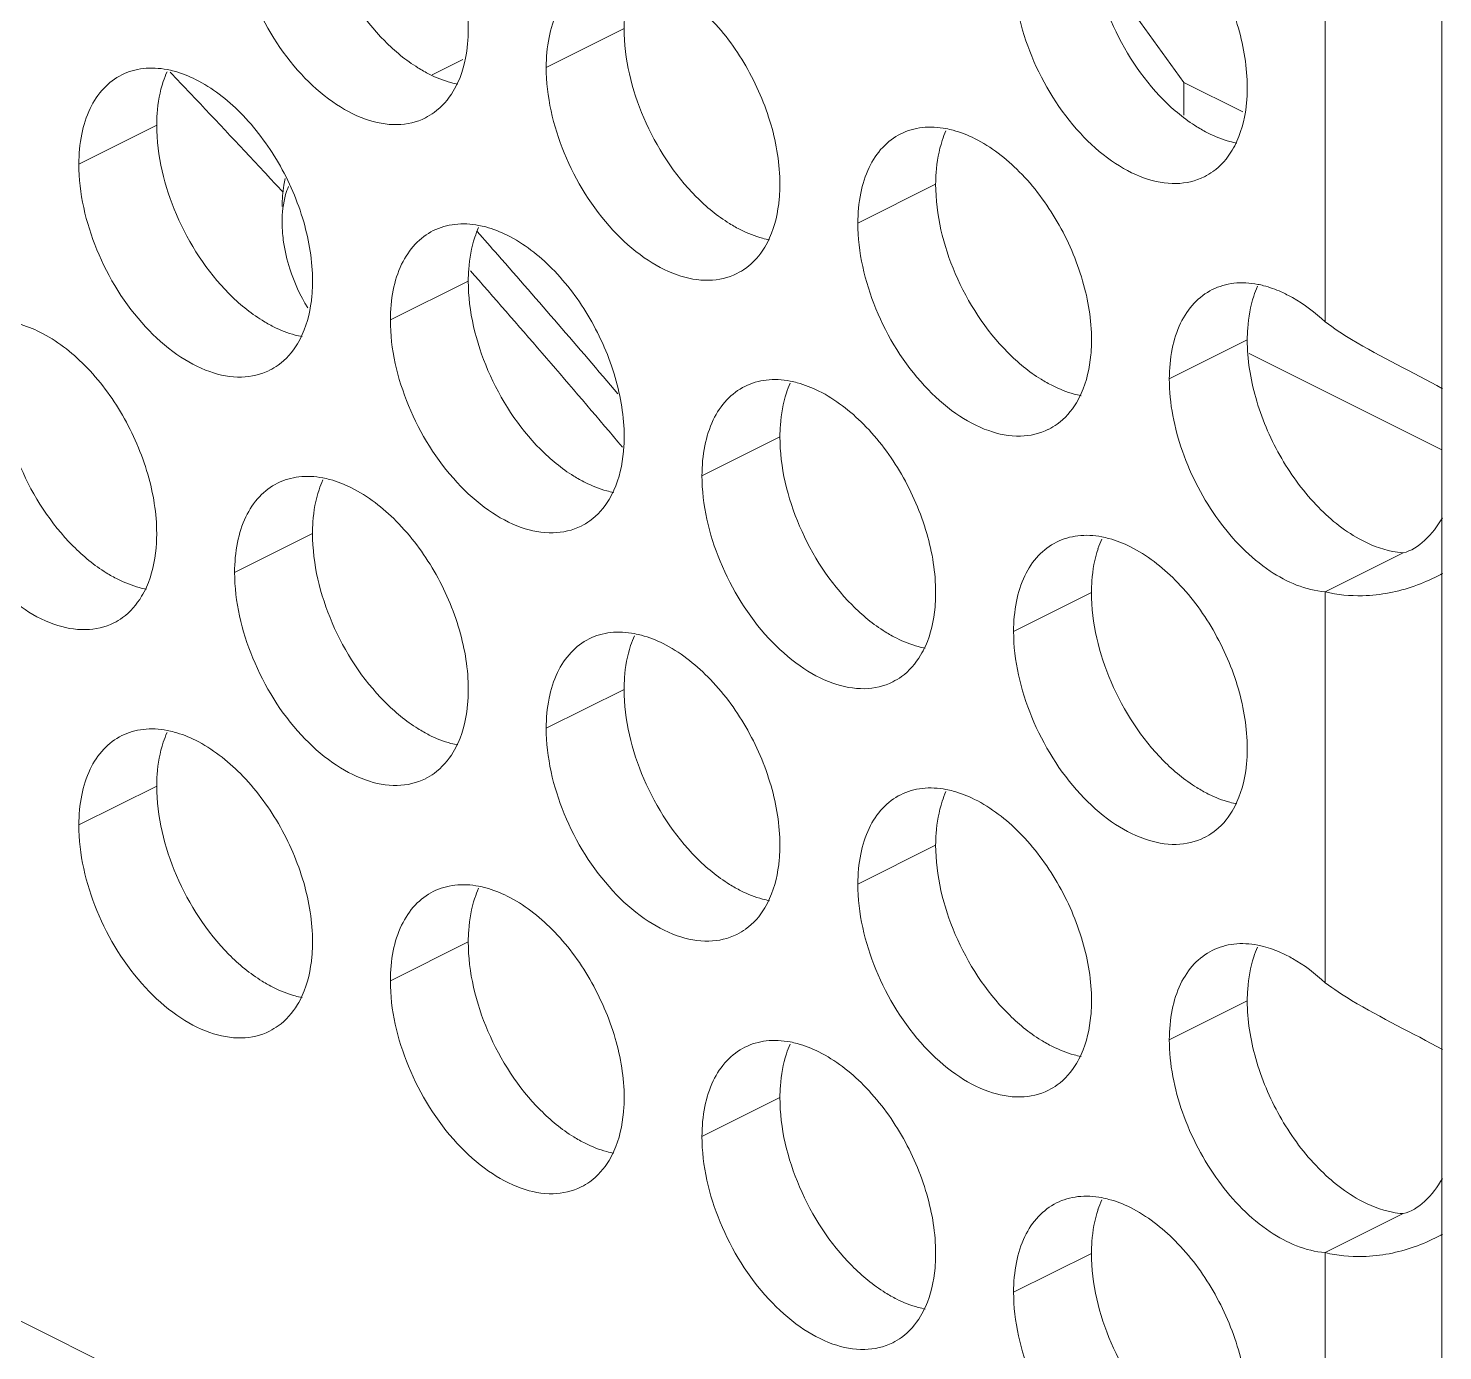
# Model space of a CAD drawing. Header units: millimetres. Extents: x 0 to 2524, y 0 to 1785.
# Drawn here: x 1889.64 to 1899.91, y 748.3 to 757.91 of the extents above; entities that cross this region are included whole.
import ezdxf

# ---------------------------------------------------------------- set-up
doc = ezdxf.new("R2010")
doc.units = ezdxf.units.MM
doc.header["$LTSCALE"] = 0.1
doc.layers.get('0').update_dxf_attribs({"lineweight": 13})
doc.layers.add('标注', color=251, linetype='Continuous', lineweight=9)

msp = doc.modelspace()

# ---------------------------------------------------------------- linework, layer by layer
for p, q in [((1899.906, 886.425), (1899.906, 742.319)), ((1809.244, 788.689), (1899.058, 743.782))]:
    msp.add_line(p, q)
at = {"layer": '标注'}
for p, q in [((1899.058, 755.776), (1899.058, 758.616)), ((1897.391, 758.406), (1898.032, 757.515)), ((1893.967, 757.907), (1893.401, 757.625)), ((1892.573, 757.57), (1892.795, 757.681)), ((1898.032, 757.515), (1898.032, 757.278)), ((1898.461, 757.301), (1898.032, 757.515)), ((1890.572, 757.205), (1890.007, 756.922)), ((1890.572, 757.205), (1890.007, 756.922)), ((1891.389, 756.826), (1891.49, 756.718)), ((1896.229, 756.776), (1895.664, 756.493)), ((1892.88, 756.114), (1892.85, 756.148)), ((1892.835, 756.073), (1892.269, 755.79)), ((1892.835, 756.073), (1892.269, 755.79)), ((1898.492, 755.645), (1897.926, 755.362)), ((1899.906, 754.847), (1898.506, 755.546)), ((1893.954, 754.867), (1893.922, 754.905)), ((1895.098, 754.942), (1894.532, 754.659)), ((1891.704, 754.239), (1891.138, 753.956)), ((1899.623, 754.099), (1899.058, 753.816)), ((1897.361, 753.81), (1896.795, 753.528)), ((1899.058, 750.976), (1899.058, 753.816)), ((1893.967, 753.107), (1893.401, 752.825)), ((1890.572, 752.405), (1890.007, 752.122)), ((1896.229, 751.976), (1895.664, 751.693)), ((1892.835, 751.273), (1892.269, 750.99)), ((1898.492, 750.845), (1897.926, 750.562)), ((1895.098, 750.142), (1894.532, 749.859)), ((1899.623, 749.299), (1899.058, 749.016)), ((1897.361, 749.01), (1896.795, 748.728)), ((1899.058, 743.782), (1899.058, 749.016))]:
    msp.add_line(p, q, dxfattribs=at)
for centre, radius, start, end in [((1891.317, 757.293), 0.734, 155.8796, 161.7803), ((1891.317, 757.293), 0.734, 155.8796, 161.7803), ((1829.164, 698.903), 85.012, 43.51188, 43.65626), ((1828.698, 698.462), 85.654, 42.95277, 43.51137), ((1892.321, 757.664), 0.453, 296.5256, 305.9034), ((1896.974, 756.865), 0.734, 155.8796, 161.7803), ((1897.978, 757.236), 0.453, 296.5256, 305.9034), ((1892.433, 756.502), 0.95, 180.0525, 184.9808), ((1893.58, 756.162), 0.734, 155.8796, 161.7803), ((1893.58, 756.162), 0.734, 155.8796, 161.7803), ((1822.744, 694.599), 93.516, 41.2535, 41.39225), ((1822.014, 693.962), 94.485, 40.44311, 41.25198), ((1892.83, 756.58), 1.357, 197.9612, 211.1634), ((1821.898, 693.854), 94.418, 40.2865, 41.25492), ((1894.584, 756.533), 0.453, 296.5256, 305.9034), ((1899.235, 755.734), 0.733, 155.7955, 161.739), ((1891.189, 755.83), 0.453, 296.5256, 305.9034), ((1891.189, 755.83), 0.453, 296.5256, 305.9034), ((1895.842, 755.031), 0.734, 155.8796, 161.7803), ((1896.846, 755.401), 0.453, 296.5256, 305.9034), ((1892.448, 754.328), 0.734, 155.8796, 161.7803), ((1893.452, 754.698), 0.453, 296.5256, 305.9034), ((1893.452, 754.698), 0.453, 296.5256, 305.9034), ((1898.105, 753.899), 0.734, 155.8796, 161.7803), ((1890.058, 753.995), 0.453, 296.5256, 305.9034), ((1894.711, 753.196), 0.734, 155.8796, 161.7803), ((1895.715, 753.567), 0.453, 296.5256, 305.9034), ((1891.317, 752.493), 0.734, 155.8796, 161.7803), ((1892.321, 752.864), 0.453, 296.5256, 305.9034), ((1896.974, 752.065), 0.734, 155.8796, 161.7803), ((1897.978, 752.436), 0.453, 296.5256, 305.9034), ((1893.58, 751.362), 0.734, 155.8796, 161.7803), ((1894.584, 751.733), 0.453, 296.5256, 305.9034), ((1899.235, 750.934), 0.733, 155.7955, 161.739), ((1891.189, 751.03), 0.453, 296.5256, 305.9034), ((1895.842, 750.231), 0.734, 155.8796, 161.7803), ((1896.846, 750.601), 0.453, 296.5256, 305.9034), ((1893.452, 749.898), 0.453, 296.5256, 305.9034), ((1898.105, 749.099), 0.734, 155.8796, 161.7803), ((1895.715, 748.767), 0.453, 296.5256, 305.9034)]:
    msp.add_arc(centre, radius, start, end, dxfattribs=at)
for points, knots in [([(1891.987, 759.371), (1892.107, 759.311), (1892.338, 759.13), (1892.604, 758.772), (1892.785, 758.353), (1892.835, 758.052), (1892.835, 757.907)], [0, 0, 0, 0, 0.229676, 0.488215, 0.753207, 1, 1, 1, 1]), ([(1892.228, 757.817), (1892.066, 757.98), (1891.815, 758.367), (1891.704, 758.817), (1891.704, 759.039)], [0, 0, 0, 0, 0.508684, 1, 1, 1, 1]), ([(1897.643, 758.943), (1897.764, 758.882), (1897.995, 758.702), (1898.261, 758.344), (1898.442, 757.925), (1898.492, 757.624), (1898.492, 757.479)], [0, 0, 0, 0, 0.229676, 0.488215, 0.753207, 1, 1, 1, 1]), ([(1892.523, 757.258), (1892.461, 757.227), (1892.311, 757.193), (1892.073, 757.241), (1891.834, 757.372), (1891.527, 757.649), (1891.241, 758.112), (1891.138, 758.544), (1891.138, 758.756)], [0, 0, 0, 0, 0.090718, 0.191742, 0.308104, 0.439279, 0.725532, 1, 1, 1, 1]), ([(1897.884, 757.388), (1897.723, 757.551), (1897.472, 757.938), (1897.361, 758.389), (1897.361, 758.61)], [0, 0, 0, 0, 0.508684, 1, 1, 1, 1]), ([(1893.401, 757.625), (1893.401, 757.697), (1893.413, 757.836), (1893.472, 758.027), (1893.571, 758.179), (1893.664, 758.249), (1893.713, 758.274)], [0, 0, 0, 0, 0.289235, 0.54966, 0.782932, 1, 1, 1, 1]), ([(1898.18, 756.83), (1898.117, 756.799), (1897.968, 756.765), (1897.73, 756.813), (1897.491, 756.943), (1897.184, 757.221), (1896.898, 757.683), (1896.795, 758.116), (1896.795, 758.328)], [0, 0, 0, 0, 0.090718, 0.191742, 0.308104, 0.439279, 0.725532, 1, 1, 1, 1]), ([(1893.967, 757.907), (1893.967, 757.936), (1893.97, 758.043), (1893.989, 758.151), (1894.014, 758.226)], [0, 0, 0, 0, 0.264225, 1, 1, 1, 1]), ([(1894.249, 758.24), (1894.37, 758.179), (1894.601, 757.999), (1894.867, 757.641), (1895.048, 757.222), (1895.098, 756.921), (1895.098, 756.776)], [0, 0, 0, 0, 0.229676, 0.488215, 0.753207, 1, 1, 1, 1]), ([(1892.835, 757.907), (1892.835, 757.872), (1892.829, 757.74), (1892.8, 757.607), (1892.761, 757.519)], [0, 0, 0, 0, 0.268874, 1, 1, 1, 1]), ([(1894.49, 756.685), (1894.329, 756.848), (1894.078, 757.235), (1893.967, 757.686), (1893.967, 757.907)], [0, 0, 0, 0, 0.508684, 1, 1, 1, 1]), ([(1892.552, 757.575), (1892.524, 757.59), (1892.406, 757.656), (1892.3, 757.743), (1892.228, 757.817)], [0, 0, 0, 0, 0.235002, 1, 1, 1, 1]), ([(1890.007, 756.922), (1890.007, 756.995), (1890.019, 757.133), (1890.078, 757.324), (1890.177, 757.476), (1890.27, 757.546), (1890.319, 757.571)], [0, 0, 0, 0, 0.289235, 0.54966, 0.782932, 1, 1, 1, 1]), ([(1890.007, 756.922), (1890.007, 756.995), (1890.019, 757.133), (1890.078, 757.324), (1890.177, 757.476), (1890.27, 757.546), (1890.319, 757.571)], [0, 0, 0, 0, 0.289235, 0.54966, 0.782932, 1, 1, 1, 1]), ([(1890.319, 757.571), (1890.367, 757.595), (1890.477, 757.626), (1890.591, 757.62), (1890.648, 757.609)], [0, 0, 0, 0, 0.482538, 1, 1, 1, 1]), ([(1890.319, 757.571), (1890.367, 757.595), (1890.477, 757.626), (1890.591, 757.62), (1890.648, 757.609)], [0, 0, 0, 0, 0.482538, 1, 1, 1, 1]), ([(1890.648, 757.609), (1890.665, 757.606), (1890.736, 757.589), (1890.805, 757.562), (1890.855, 757.537)], [0, 0, 0, 0, 0.238696, 1, 1, 1, 1]), ([(1890.648, 757.609), (1890.665, 757.606), (1890.736, 757.589), (1890.805, 757.562), (1890.855, 757.537)], [0, 0, 0, 0, 0.238696, 1, 1, 1, 1]), ([(1892.76, 757.503), (1892.743, 757.506), (1892.671, 757.523), (1892.602, 757.55), (1892.552, 757.575)], [0, 0, 0, 0, 0.238696, 1, 1, 1, 1]), ([(1894.786, 756.127), (1894.723, 756.096), (1894.573, 756.062), (1894.336, 756.11), (1894.097, 756.24), (1893.789, 756.518), (1893.503, 756.981), (1893.401, 757.413), (1893.401, 757.625)], [0, 0, 0, 0, 0.090718, 0.191742, 0.308104, 0.439279, 0.725532, 1, 1, 1, 1]), ([(1890.572, 757.205), (1890.572, 757.233), (1890.576, 757.34), (1890.595, 757.448), (1890.62, 757.523)], [0, 0, 0, 0, 0.264225, 1, 1, 1, 1]), ([(1890.572, 757.205), (1890.572, 757.233), (1890.576, 757.34), (1890.595, 757.448), (1890.62, 757.523)], [0, 0, 0, 0, 0.264225, 1, 1, 1, 1]), ([(1890.855, 757.537), (1890.976, 757.476), (1891.206, 757.296), (1891.473, 756.938), (1891.654, 756.519), (1891.704, 756.218), (1891.704, 756.073)], [0, 0, 0, 0, 0.229676, 0.488215, 0.753207, 1, 1, 1, 1]), ([(1890.855, 757.537), (1890.976, 757.476), (1891.206, 757.296), (1891.473, 756.938), (1891.654, 756.519), (1891.704, 756.218), (1891.704, 756.073)], [0, 0, 0, 0, 0.229676, 0.488215, 0.753207, 1, 1, 1, 1]), ([(1892.761, 757.519), (1892.75, 757.496), (1892.707, 757.412), (1892.643, 757.338), (1892.587, 757.297)], [0, 0, 0, 0, 0.265525, 1, 1, 1, 1]), ([(1898.492, 757.479), (1898.492, 757.443), (1898.486, 757.311), (1898.457, 757.179), (1898.417, 757.09)], [0, 0, 0, 0, 0.268874, 1, 1, 1, 1]), ([(1898.209, 757.147), (1898.181, 757.161), (1898.063, 757.228), (1897.957, 757.315), (1897.884, 757.388)], [0, 0, 0, 0, 0.235002, 1, 1, 1, 1]), ([(1891.096, 755.982), (1890.935, 756.145), (1890.684, 756.532), (1890.572, 756.983), (1890.572, 757.205)], [0, 0, 0, 0, 0.508684, 1, 1, 1, 1]), ([(1891.096, 755.982), (1890.935, 756.145), (1890.684, 756.532), (1890.572, 756.983), (1890.572, 757.205)], [0, 0, 0, 0, 0.508684, 1, 1, 1, 1]), ([(1895.664, 756.493), (1895.664, 756.566), (1895.676, 756.705), (1895.735, 756.895), (1895.834, 757.047), (1895.927, 757.118), (1895.975, 757.142)], [0, 0, 0, 0, 0.289235, 0.54966, 0.782932, 1, 1, 1, 1]), ([(1895.975, 757.142), (1896.024, 757.166), (1896.134, 757.198), (1896.248, 757.191), (1896.304, 757.18)], [0, 0, 0, 0, 0.482538, 1, 1, 1, 1]), ([(1896.304, 757.18), (1896.322, 757.177), (1896.393, 757.16), (1896.462, 757.133), (1896.512, 757.108)], [0, 0, 0, 0, 0.238696, 1, 1, 1, 1]), ([(1898.417, 757.075), (1898.4, 757.078), (1898.328, 757.095), (1898.259, 757.122), (1898.209, 757.147)], [0, 0, 0, 0, 0.238696, 1, 1, 1, 1]), ([(1896.229, 756.776), (1896.229, 756.804), (1896.233, 756.912), (1896.252, 757.019), (1896.277, 757.094)], [0, 0, 0, 0, 0.264225, 1, 1, 1, 1]), ([(1896.512, 757.108), (1896.633, 757.048), (1896.863, 756.868), (1897.129, 756.509), (1897.311, 756.091), (1897.361, 755.79), (1897.361, 755.645)], [0, 0, 0, 0, 0.229676, 0.488215, 0.753207, 1, 1, 1, 1]), ([(1898.417, 757.09), (1898.407, 757.067), (1898.364, 756.983), (1898.3, 756.909), (1898.243, 756.868)], [0, 0, 0, 0, 0.265525, 1, 1, 1, 1]), ([(1891.392, 755.424), (1891.329, 755.393), (1891.179, 755.359), (1890.942, 755.407), (1890.703, 755.537), (1890.395, 755.815), (1890.109, 756.278), (1890.007, 756.71), (1890.007, 756.922)], [0, 0, 0, 0, 0.090718, 0.191742, 0.308104, 0.439279, 0.725532, 1, 1, 1, 1]), ([(1891.392, 755.424), (1891.329, 755.393), (1891.179, 755.359), (1890.942, 755.407), (1890.703, 755.537), (1890.395, 755.815), (1890.109, 756.278), (1890.007, 756.71), (1890.007, 756.922)], [0, 0, 0, 0, 0.090718, 0.191742, 0.308104, 0.439279, 0.725532, 1, 1, 1, 1]), ([(1891.504, 756.817), (1891.501, 756.801), (1891.488, 756.734), (1891.483, 756.666), (1891.483, 756.614)], [0, 0, 0, 0, 0.239288, 1, 1, 1, 1]), ([(1891.529, 756.76), (1891.521, 756.741), (1891.492, 756.657), (1891.483, 756.568), (1891.483, 756.501)], [0, 0, 0, 0, 0.232447, 1, 1, 1, 1]), ([(1895.098, 756.776), (1895.098, 756.74), (1895.092, 756.608), (1895.063, 756.476), (1895.023, 756.387)], [0, 0, 0, 0, 0.268874, 1, 1, 1, 1]), ([(1896.753, 755.554), (1896.591, 755.717), (1896.34, 756.104), (1896.229, 756.555), (1896.229, 756.776)], [0, 0, 0, 0, 0.508684, 1, 1, 1, 1]), ([(1894.815, 756.444), (1894.787, 756.458), (1894.669, 756.525), (1894.563, 756.612), (1894.49, 756.685)], [0, 0, 0, 0, 0.235002, 1, 1, 1, 1]), ([(1891.486, 756.419), (1891.488, 756.398), (1891.498, 756.311), (1891.519, 756.225), (1891.539, 756.162)], [0, 0, 0, 0, 0.241904, 1, 1, 1, 1]), ([(1892.269, 755.79), (1892.269, 755.863), (1892.281, 756.002), (1892.34, 756.192), (1892.44, 756.344), (1892.532, 756.415), (1892.581, 756.439)], [0, 0, 0, 0, 0.289235, 0.54966, 0.782932, 1, 1, 1, 1]), ([(1892.269, 755.79), (1892.269, 755.863), (1892.281, 756.002), (1892.34, 756.192), (1892.44, 756.344), (1892.532, 756.415), (1892.581, 756.439)], [0, 0, 0, 0, 0.289235, 0.54966, 0.782932, 1, 1, 1, 1]), ([(1892.581, 756.439), (1892.63, 756.463), (1892.74, 756.495), (1892.853, 756.488), (1892.91, 756.477)], [0, 0, 0, 0, 0.482538, 1, 1, 1, 1]), ([(1892.581, 756.439), (1892.63, 756.463), (1892.74, 756.495), (1892.853, 756.488), (1892.91, 756.477)], [0, 0, 0, 0, 0.482538, 1, 1, 1, 1]), ([(1892.91, 756.477), (1892.928, 756.474), (1892.999, 756.458), (1893.068, 756.43), (1893.118, 756.405)], [0, 0, 0, 0, 0.238696, 1, 1, 1, 1]), ([(1892.91, 756.477), (1892.928, 756.474), (1892.999, 756.458), (1893.068, 756.43), (1893.118, 756.405)], [0, 0, 0, 0, 0.238696, 1, 1, 1, 1]), ([(1895.023, 756.372), (1895.006, 756.375), (1894.934, 756.392), (1894.865, 756.419), (1894.815, 756.444)], [0, 0, 0, 0, 0.238696, 1, 1, 1, 1]), ([(1897.049, 754.996), (1896.986, 754.964), (1896.836, 754.931), (1896.598, 754.978), (1896.36, 755.109), (1896.052, 755.386), (1895.766, 755.849), (1895.664, 756.282), (1895.664, 756.493)], [0, 0, 0, 0, 0.090718, 0.191742, 0.308104, 0.439279, 0.725532, 1, 1, 1, 1]), ([(1892.835, 756.073), (1892.835, 756.102), (1892.839, 756.209), (1892.858, 756.316), (1892.882, 756.392)], [0, 0, 0, 0, 0.264225, 1, 1, 1, 1]), ([(1892.835, 756.073), (1892.835, 756.102), (1892.839, 756.209), (1892.858, 756.316), (1892.882, 756.392)], [0, 0, 0, 0, 0.264225, 1, 1, 1, 1]), ([(1893.118, 756.405), (1893.239, 756.345), (1893.469, 756.165), (1893.735, 755.807), (1893.916, 755.388), (1893.967, 755.087), (1893.967, 754.942)], [0, 0, 0, 0, 0.229676, 0.488215, 0.753207, 1, 1, 1, 1]), ([(1893.118, 756.405), (1893.239, 756.345), (1893.469, 756.165), (1893.735, 755.807), (1893.916, 755.388), (1893.967, 755.087), (1893.967, 754.942)], [0, 0, 0, 0, 0.229676, 0.488215, 0.753207, 1, 1, 1, 1]), ([(1895.023, 756.387), (1895.013, 756.364), (1894.97, 756.28), (1894.906, 756.206), (1894.849, 756.165)], [0, 0, 0, 0, 0.265525, 1, 1, 1, 1]), ([(1891.704, 756.073), (1891.704, 756.038), (1891.698, 755.905), (1891.669, 755.773), (1891.629, 755.684)], [0, 0, 0, 0, 0.268874, 1, 1, 1, 1]), ([(1891.704, 756.073), (1891.704, 756.038), (1891.698, 755.905), (1891.669, 755.773), (1891.629, 755.684)], [0, 0, 0, 0, 0.268874, 1, 1, 1, 1]), ([(1893.359, 754.851), (1893.197, 755.014), (1892.946, 755.401), (1892.835, 755.852), (1892.835, 756.073)], [0, 0, 0, 0, 0.508684, 1, 1, 1, 1]), ([(1893.359, 754.851), (1893.197, 755.014), (1892.946, 755.401), (1892.835, 755.852), (1892.835, 756.073)], [0, 0, 0, 0, 0.508684, 1, 1, 1, 1]), ([(1897.926, 755.362), (1897.926, 755.435), (1897.938, 755.574), (1897.997, 755.764), (1898.097, 755.916), (1898.189, 755.986), (1898.238, 756.011)], [0, 0, 0, 0, 0.289285, 0.549663, 0.782917, 1, 1, 1, 1]), ([(1898.238, 756.011), (1898.287, 756.035), (1898.397, 756.067), (1898.512, 756.06), (1898.569, 756.049)], [0, 0, 0, 0, 0.482495, 1, 1, 1, 1]), ([(1898.569, 756.049), (1898.583, 756.046), (1898.641, 756.033), (1898.698, 756.012), (1898.739, 755.994)], [0, 0, 0, 0, 0.240479, 1, 1, 1, 1]), ([(1891.421, 755.741), (1891.393, 755.755), (1891.275, 755.822), (1891.169, 755.909), (1891.096, 755.982)], [0, 0, 0, 0, 0.235002, 1, 1, 1, 1]), ([(1891.421, 755.741), (1891.393, 755.755), (1891.275, 755.822), (1891.169, 755.909), (1891.096, 755.982)], [0, 0, 0, 0, 0.235002, 1, 1, 1, 1]), ([(1898.492, 755.645), (1898.492, 755.673), (1898.496, 755.781), (1898.515, 755.888), (1898.539, 755.964)], [0, 0, 0, 0, 0.264302, 1, 1, 1, 1]), ([(1898.739, 755.994), (1898.767, 755.981), (1898.882, 755.923), (1898.986, 755.843), (1899.058, 755.776)], [0, 0, 0, 0, 0.235232, 1, 1, 1, 1]), ([(1889.516, 755.774), (1889.533, 755.771), (1889.605, 755.755), (1889.674, 755.727), (1889.724, 755.702)], [0, 0, 0, 0, 0.238696, 1, 1, 1, 1]), ([(1889.724, 755.702), (1889.845, 755.642), (1890.075, 755.462), (1890.341, 755.104), (1890.522, 754.685), (1890.572, 754.384), (1890.572, 754.239)], [0, 0, 0, 0, 0.229676, 0.488215, 0.753207, 1, 1, 1, 1]), ([(1891.629, 755.669), (1891.611, 755.672), (1891.54, 755.689), (1891.471, 755.716), (1891.421, 755.741)], [0, 0, 0, 0, 0.238696, 1, 1, 1, 1]), ([(1891.629, 755.669), (1891.611, 755.672), (1891.54, 755.689), (1891.471, 755.716), (1891.421, 755.741)], [0, 0, 0, 0, 0.238696, 1, 1, 1, 1]), ([(1893.655, 754.293), (1893.592, 754.262), (1893.442, 754.228), (1893.204, 754.275), (1892.966, 754.406), (1892.658, 754.684), (1892.372, 755.146), (1892.269, 755.579), (1892.269, 755.79)], [0, 0, 0, 0, 0.090718, 0.191742, 0.308104, 0.439279, 0.725532, 1, 1, 1, 1]), ([(1893.655, 754.293), (1893.592, 754.262), (1893.442, 754.228), (1893.204, 754.275), (1892.966, 754.406), (1892.658, 754.684), (1892.372, 755.146), (1892.269, 755.579), (1892.269, 755.79)], [0, 0, 0, 0, 0.090718, 0.191742, 0.308104, 0.439279, 0.725532, 1, 1, 1, 1]), ([(1899.058, 755.776), (1899.12, 755.73), (1899.394, 755.551), (1899.692, 755.412), (1899.911, 755.291)], [0, 0, 0, 0, 0.234709, 1, 1, 1, 1]), ([(1891.629, 755.684), (1891.619, 755.661), (1891.576, 755.577), (1891.511, 755.503), (1891.455, 755.463)], [0, 0, 0, 0, 0.265525, 1, 1, 1, 1]), ([(1891.629, 755.684), (1891.619, 755.661), (1891.576, 755.577), (1891.511, 755.503), (1891.455, 755.463)], [0, 0, 0, 0, 0.265525, 1, 1, 1, 1]), ([(1897.361, 755.645), (1897.361, 755.609), (1897.355, 755.477), (1897.326, 755.344), (1897.286, 755.256)], [0, 0, 0, 0, 0.268874, 1, 1, 1, 1]), ([(1899.305, 754.2), (1899.188, 754.264), (1898.967, 754.447), (1898.712, 754.802), (1898.539, 755.211), (1898.492, 755.504), (1898.492, 755.645)], [0, 0, 0, 0, 0.232183, 0.490902, 0.754575, 1, 1, 1, 1]), ([(1897.078, 755.313), (1897.049, 755.327), (1896.931, 755.393), (1896.826, 755.481), (1896.753, 755.554)], [0, 0, 0, 0, 0.235002, 1, 1, 1, 1]), ([(1889.965, 754.148), (1889.803, 754.311), (1889.552, 754.698), (1889.441, 755.149), (1889.441, 755.37)], [0, 0, 0, 0, 0.508684, 1, 1, 1, 1]), ([(1894.532, 754.659), (1894.532, 754.732), (1894.544, 754.871), (1894.603, 755.061), (1894.703, 755.213), (1894.795, 755.284), (1894.844, 755.308)], [0, 0, 0, 0, 0.289235, 0.54966, 0.782932, 1, 1, 1, 1]), ([(1894.844, 755.308), (1894.892, 755.332), (1895.002, 755.364), (1895.116, 755.357), (1895.173, 755.346)], [0, 0, 0, 0, 0.482538, 1, 1, 1, 1]), ([(1895.173, 755.346), (1895.19, 755.343), (1895.262, 755.326), (1895.331, 755.299), (1895.381, 755.274)], [0, 0, 0, 0, 0.238696, 1, 1, 1, 1]), ([(1897.285, 755.24), (1897.268, 755.244), (1897.197, 755.26), (1897.128, 755.288), (1897.078, 755.313)], [0, 0, 0, 0, 0.238696, 1, 1, 1, 1]), ([(1899.058, 753.816), (1898.916, 753.826), (1898.61, 753.961), (1898.256, 754.331), (1898, 754.816), (1897.926, 755.184), (1897.926, 755.362)], [0, 0, 0, 0, 0.207992, 0.463273, 0.739832, 1, 1, 1, 1]), ([(1895.098, 754.942), (1895.098, 754.97), (1895.102, 755.078), (1895.12, 755.185), (1895.145, 755.26)], [0, 0, 0, 0, 0.264225, 1, 1, 1, 1]), ([(1895.381, 755.274), (1895.501, 755.214), (1895.732, 755.033), (1895.998, 754.675), (1896.179, 754.256), (1896.229, 753.955), (1896.229, 753.81)], [0, 0, 0, 0, 0.229676, 0.488215, 0.753207, 1, 1, 1, 1]), ([(1897.286, 755.256), (1897.276, 755.233), (1897.232, 755.149), (1897.168, 755.075), (1897.112, 755.034)], [0, 0, 0, 0, 0.265525, 1, 1, 1, 1]), ([(1890.26, 753.59), (1890.198, 753.559), (1890.048, 753.525), (1889.81, 753.572), (1889.572, 753.703), (1889.264, 753.981), (1888.978, 754.443), (1888.875, 754.876), (1888.875, 755.087)], [0, 0, 0, 0, 0.090718, 0.191742, 0.308104, 0.439279, 0.725532, 1, 1, 1, 1]), ([(1893.967, 754.942), (1893.967, 754.906), (1893.961, 754.774), (1893.932, 754.641), (1893.892, 754.553)], [0, 0, 0, 0, 0.268874, 1, 1, 1, 1]), ([(1893.967, 754.942), (1893.967, 754.906), (1893.961, 754.774), (1893.932, 754.641), (1893.892, 754.553)], [0, 0, 0, 0, 0.268874, 1, 1, 1, 1]), ([(1895.622, 753.72), (1895.46, 753.883), (1895.209, 754.27), (1895.098, 754.72), (1895.098, 754.942)], [0, 0, 0, 0, 0.508684, 1, 1, 1, 1]), ([(1893.684, 754.61), (1893.655, 754.624), (1893.537, 754.69), (1893.432, 754.778), (1893.359, 754.851)], [0, 0, 0, 0, 0.235002, 1, 1, 1, 1]), ([(1893.684, 754.61), (1893.655, 754.624), (1893.537, 754.69), (1893.432, 754.778), (1893.359, 754.851)], [0, 0, 0, 0, 0.235002, 1, 1, 1, 1]), ([(1891.138, 753.956), (1891.138, 754.029), (1891.15, 754.168), (1891.209, 754.358), (1891.308, 754.51), (1891.401, 754.581), (1891.45, 754.605)], [0, 0, 0, 0, 0.289235, 0.54966, 0.782932, 1, 1, 1, 1]), ([(1891.45, 754.605), (1891.498, 754.629), (1891.608, 754.661), (1891.722, 754.654), (1891.779, 754.643)], [0, 0, 0, 0, 0.482538, 1, 1, 1, 1]), ([(1891.779, 754.643), (1891.796, 754.64), (1891.868, 754.623), (1891.937, 754.596), (1891.987, 754.571)], [0, 0, 0, 0, 0.238696, 1, 1, 1, 1]), ([(1891.987, 754.571), (1892.107, 754.511), (1892.338, 754.33), (1892.604, 753.972), (1892.785, 753.553), (1892.835, 753.252), (1892.835, 753.107)], [0, 0, 0, 0, 0.229676, 0.488215, 0.753207, 1, 1, 1, 1]), ([(1893.891, 754.537), (1893.874, 754.541), (1893.803, 754.557), (1893.734, 754.585), (1893.684, 754.61)], [0, 0, 0, 0, 0.238696, 1, 1, 1, 1]), ([(1893.891, 754.537), (1893.874, 754.541), (1893.803, 754.557), (1893.734, 754.585), (1893.684, 754.61)], [0, 0, 0, 0, 0.238696, 1, 1, 1, 1]), ([(1895.917, 753.161), (1895.855, 753.13), (1895.705, 753.096), (1895.467, 753.144), (1895.229, 753.275), (1894.921, 753.552), (1894.635, 754.015), (1894.532, 754.447), (1894.532, 754.659)], [0, 0, 0, 0, 0.090718, 0.191742, 0.308104, 0.439279, 0.725532, 1, 1, 1, 1]), ([(1891.704, 754.239), (1891.704, 754.267), (1891.707, 754.375), (1891.726, 754.482), (1891.751, 754.557)], [0, 0, 0, 0, 0.264225, 1, 1, 1, 1]), ([(1893.892, 754.553), (1893.882, 754.53), (1893.838, 754.446), (1893.774, 754.372), (1893.718, 754.331)], [0, 0, 0, 0, 0.265525, 1, 1, 1, 1]), ([(1893.892, 754.553), (1893.882, 754.53), (1893.838, 754.446), (1893.774, 754.372), (1893.718, 754.331)], [0, 0, 0, 0, 0.265525, 1, 1, 1, 1]), ([(1899.91, 754.354), (1899.874, 754.293), (1899.796, 754.189), (1899.682, 754.111), (1899.623, 754.099)], [0, 0, 0, 0, 0.540802, 1, 1, 1, 1]), ([(1890.572, 754.239), (1890.572, 754.203), (1890.567, 754.071), (1890.537, 753.938), (1890.498, 753.85)], [0, 0, 0, 0, 0.268874, 1, 1, 1, 1]), ([(1892.228, 753.017), (1892.066, 753.18), (1891.815, 753.567), (1891.704, 754.017), (1891.704, 754.239)], [0, 0, 0, 0, 0.508684, 1, 1, 1, 1]), ([(1896.795, 753.528), (1896.795, 753.6), (1896.807, 753.739), (1896.866, 753.93), (1896.965, 754.082), (1897.058, 754.152), (1897.107, 754.177)], [0, 0, 0, 0, 0.289235, 0.54966, 0.782932, 1, 1, 1, 1]), ([(1897.107, 754.177), (1897.155, 754.201), (1897.265, 754.232), (1897.379, 754.226), (1897.436, 754.215)], [0, 0, 0, 0, 0.482538, 1, 1, 1, 1]), ([(1897.436, 754.215), (1897.453, 754.211), (1897.525, 754.195), (1897.593, 754.168), (1897.643, 754.143)], [0, 0, 0, 0, 0.238696, 1, 1, 1, 1]), ([(1899.623, 754.099), (1899.597, 754.101), (1899.486, 754.116), (1899.38, 754.159), (1899.305, 754.2)], [0, 0, 0, 0, 0.232248, 1, 1, 1, 1]), ([(1890.29, 753.907), (1890.261, 753.921), (1890.143, 753.987), (1890.038, 754.075), (1889.965, 754.148)], [0, 0, 0, 0, 0.235002, 1, 1, 1, 1]), ([(1897.361, 753.81), (1897.361, 753.839), (1897.364, 753.946), (1897.383, 754.054), (1897.408, 754.129)], [0, 0, 0, 0, 0.264225, 1, 1, 1, 1]), ([(1897.643, 754.143), (1897.764, 754.082), (1897.995, 753.902), (1898.261, 753.544), (1898.442, 753.125), (1898.492, 752.824), (1898.492, 752.679)], [0, 0, 0, 0, 0.229676, 0.488215, 0.753207, 1, 1, 1, 1]), ([(1892.523, 752.458), (1892.461, 752.427), (1892.311, 752.393), (1892.073, 752.441), (1891.834, 752.572), (1891.527, 752.849), (1891.241, 753.312), (1891.138, 753.744), (1891.138, 753.956)], [0, 0, 0, 0, 0.090718, 0.191742, 0.308104, 0.439279, 0.725532, 1, 1, 1, 1]), ([(1899.911, 753.95), (1899.873, 753.929), (1899.721, 753.854), (1899.554, 753.808), (1899.429, 753.794)], [0, 0, 0, 0, 0.258855, 1, 1, 1, 1]), ([(1890.497, 753.835), (1890.48, 753.838), (1890.408, 753.854), (1890.34, 753.882), (1890.29, 753.907)], [0, 0, 0, 0, 0.238696, 1, 1, 1, 1]), ([(1890.498, 753.85), (1890.487, 753.827), (1890.444, 753.743), (1890.38, 753.669), (1890.324, 753.628)], [0, 0, 0, 0, 0.265525, 1, 1, 1, 1]), ([(1896.229, 753.81), (1896.229, 753.775), (1896.224, 753.643), (1896.194, 753.51), (1896.155, 753.422)], [0, 0, 0, 0, 0.268874, 1, 1, 1, 1]), ([(1897.884, 752.588), (1897.723, 752.751), (1897.472, 753.138), (1897.361, 753.589), (1897.361, 753.81)], [0, 0, 0, 0, 0.508684, 1, 1, 1, 1]), ([(1899.429, 753.794), (1899.396, 753.791), (1899.272, 753.782), (1899.146, 753.793), (1899.058, 753.816)], [0, 0, 0, 0, 0.268459, 1, 1, 1, 1]), ([(1895.946, 753.478), (1895.918, 753.492), (1895.8, 753.559), (1895.695, 753.646), (1895.622, 753.72)], [0, 0, 0, 0, 0.235002, 1, 1, 1, 1]), ([(1893.401, 752.825), (1893.401, 752.897), (1893.413, 753.036), (1893.472, 753.227), (1893.571, 753.379), (1893.664, 753.449), (1893.713, 753.474)], [0, 0, 0, 0, 0.289235, 0.54966, 0.782932, 1, 1, 1, 1]), ([(1893.713, 753.474), (1893.761, 753.498), (1893.871, 753.529), (1893.985, 753.523), (1894.042, 753.512)], [0, 0, 0, 0, 0.482538, 1, 1, 1, 1]), ([(1894.042, 753.512), (1894.059, 753.508), (1894.13, 753.492), (1894.199, 753.465), (1894.249, 753.44)], [0, 0, 0, 0, 0.238696, 1, 1, 1, 1]), ([(1894.249, 753.44), (1894.37, 753.379), (1894.601, 753.199), (1894.867, 752.841), (1895.048, 752.422), (1895.098, 752.121), (1895.098, 751.976)], [0, 0, 0, 0, 0.229676, 0.488215, 0.753207, 1, 1, 1, 1]), ([(1896.154, 753.406), (1896.137, 753.409), (1896.065, 753.426), (1895.996, 753.453), (1895.946, 753.478)], [0, 0, 0, 0, 0.238696, 1, 1, 1, 1]), ([(1898.18, 752.03), (1898.117, 751.999), (1897.968, 751.965), (1897.73, 752.013), (1897.491, 752.143), (1897.184, 752.421), (1896.898, 752.883), (1896.795, 753.316), (1896.795, 753.528)], [0, 0, 0, 0, 0.090718, 0.191742, 0.308104, 0.439279, 0.725532, 1, 1, 1, 1]), ([(1893.967, 753.107), (1893.967, 753.136), (1893.97, 753.243), (1893.989, 753.351), (1894.014, 753.426)], [0, 0, 0, 0, 0.264225, 1, 1, 1, 1]), ([(1896.155, 753.422), (1896.144, 753.399), (1896.101, 753.315), (1896.037, 753.241), (1895.981, 753.2)], [0, 0, 0, 0, 0.265525, 1, 1, 1, 1]), ([(1892.835, 753.107), (1892.835, 753.072), (1892.829, 752.94), (1892.8, 752.807), (1892.761, 752.719)], [0, 0, 0, 0, 0.268874, 1, 1, 1, 1]), ([(1894.49, 751.885), (1894.329, 752.048), (1894.078, 752.435), (1893.967, 752.886), (1893.967, 753.107)], [0, 0, 0, 0, 0.508684, 1, 1, 1, 1]), ([(1892.552, 752.775), (1892.524, 752.79), (1892.406, 752.856), (1892.3, 752.943), (1892.228, 753.017)], [0, 0, 0, 0, 0.235002, 1, 1, 1, 1]), ([(1890.319, 752.771), (1890.367, 752.795), (1890.477, 752.826), (1890.591, 752.82), (1890.648, 752.809)], [0, 0, 0, 0, 0.482538, 1, 1, 1, 1]), ([(1894.786, 751.327), (1894.723, 751.296), (1894.573, 751.262), (1894.336, 751.31), (1894.097, 751.44), (1893.789, 751.718), (1893.503, 752.181), (1893.401, 752.613), (1893.401, 752.825)], [0, 0, 0, 0, 0.090718, 0.191742, 0.308104, 0.439279, 0.725532, 1, 1, 1, 1]), ([(1890.007, 752.122), (1890.007, 752.195), (1890.019, 752.333), (1890.078, 752.524), (1890.177, 752.676), (1890.27, 752.746), (1890.319, 752.771)], [0, 0, 0, 0, 0.289235, 0.54966, 0.782932, 1, 1, 1, 1]), ([(1890.572, 752.405), (1890.572, 752.433), (1890.576, 752.54), (1890.595, 752.648), (1890.62, 752.723)], [0, 0, 0, 0, 0.264225, 1, 1, 1, 1]), ([(1890.648, 752.809), (1890.665, 752.806), (1890.736, 752.789), (1890.805, 752.762), (1890.855, 752.737)], [0, 0, 0, 0, 0.238696, 1, 1, 1, 1]), ([(1890.855, 752.737), (1890.976, 752.676), (1891.206, 752.496), (1891.473, 752.138), (1891.654, 751.719), (1891.704, 751.418), (1891.704, 751.273)], [0, 0, 0, 0, 0.229676, 0.488215, 0.753207, 1, 1, 1, 1]), ([(1892.76, 752.703), (1892.743, 752.706), (1892.671, 752.723), (1892.602, 752.75), (1892.552, 752.775)], [0, 0, 0, 0, 0.238696, 1, 1, 1, 1]), ([(1892.761, 752.719), (1892.75, 752.696), (1892.707, 752.612), (1892.643, 752.538), (1892.587, 752.497)], [0, 0, 0, 0, 0.265525, 1, 1, 1, 1]), ([(1898.492, 752.679), (1898.492, 752.643), (1898.486, 752.511), (1898.457, 752.379), (1898.417, 752.29)], [0, 0, 0, 0, 0.268874, 1, 1, 1, 1]), ([(1898.209, 752.347), (1898.181, 752.361), (1898.063, 752.428), (1897.957, 752.515), (1897.884, 752.588)], [0, 0, 0, 0, 0.235002, 1, 1, 1, 1]), ([(1891.096, 751.182), (1890.935, 751.345), (1890.684, 751.732), (1890.572, 752.183), (1890.572, 752.405)], [0, 0, 0, 0, 0.508684, 1, 1, 1, 1]), ([(1895.664, 751.693), (1895.664, 751.766), (1895.676, 751.905), (1895.735, 752.095), (1895.834, 752.247), (1895.927, 752.318), (1895.975, 752.342)], [0, 0, 0, 0, 0.289235, 0.54966, 0.782932, 1, 1, 1, 1]), ([(1895.975, 752.342), (1896.024, 752.366), (1896.134, 752.398), (1896.248, 752.391), (1896.304, 752.38)], [0, 0, 0, 0, 0.482538, 1, 1, 1, 1]), ([(1896.304, 752.38), (1896.322, 752.377), (1896.393, 752.36), (1896.462, 752.333), (1896.512, 752.308)], [0, 0, 0, 0, 0.238696, 1, 1, 1, 1]), ([(1896.512, 752.308), (1896.633, 752.248), (1896.863, 752.068), (1897.129, 751.709), (1897.311, 751.291), (1897.361, 750.99), (1897.361, 750.845)], [0, 0, 0, 0, 0.229676, 0.488215, 0.753207, 1, 1, 1, 1]), ([(1898.417, 752.275), (1898.4, 752.278), (1898.328, 752.295), (1898.259, 752.322), (1898.209, 752.347)], [0, 0, 0, 0, 0.238696, 1, 1, 1, 1]), ([(1896.229, 751.976), (1896.229, 752.004), (1896.233, 752.112), (1896.252, 752.219), (1896.277, 752.294)], [0, 0, 0, 0, 0.264225, 1, 1, 1, 1]), ([(1898.417, 752.29), (1898.407, 752.267), (1898.364, 752.183), (1898.3, 752.109), (1898.243, 752.068)], [0, 0, 0, 0, 0.265525, 1, 1, 1, 1]), ([(1891.392, 750.624), (1891.329, 750.593), (1891.179, 750.559), (1890.942, 750.607), (1890.703, 750.737), (1890.395, 751.015), (1890.109, 751.478), (1890.007, 751.91), (1890.007, 752.122)], [0, 0, 0, 0, 0.090718, 0.191742, 0.308104, 0.439279, 0.725532, 1, 1, 1, 1]), ([(1895.098, 751.976), (1895.098, 751.94), (1895.092, 751.808), (1895.063, 751.676), (1895.023, 751.587)], [0, 0, 0, 0, 0.268874, 1, 1, 1, 1]), ([(1896.753, 750.754), (1896.591, 750.917), (1896.34, 751.304), (1896.229, 751.755), (1896.229, 751.976)], [0, 0, 0, 0, 0.508684, 1, 1, 1, 1]), ([(1894.815, 751.644), (1894.787, 751.658), (1894.669, 751.725), (1894.563, 751.812), (1894.49, 751.885)], [0, 0, 0, 0, 0.235002, 1, 1, 1, 1]), ([(1892.581, 751.639), (1892.63, 751.663), (1892.74, 751.695), (1892.853, 751.688), (1892.91, 751.677)], [0, 0, 0, 0, 0.482538, 1, 1, 1, 1]), ([(1897.049, 750.196), (1896.986, 750.164), (1896.836, 750.131), (1896.598, 750.178), (1896.36, 750.309), (1896.052, 750.586), (1895.766, 751.049), (1895.664, 751.482), (1895.664, 751.693)], [0, 0, 0, 0, 0.090718, 0.191742, 0.308104, 0.439279, 0.725532, 1, 1, 1, 1]), ([(1892.269, 750.99), (1892.269, 751.063), (1892.281, 751.202), (1892.34, 751.392), (1892.44, 751.544), (1892.532, 751.615), (1892.581, 751.639)], [0, 0, 0, 0, 0.289235, 0.54966, 0.782932, 1, 1, 1, 1]), ([(1892.835, 751.273), (1892.835, 751.302), (1892.839, 751.409), (1892.858, 751.516), (1892.882, 751.592)], [0, 0, 0, 0, 0.264225, 1, 1, 1, 1]), ([(1892.91, 751.677), (1892.928, 751.674), (1892.999, 751.658), (1893.068, 751.63), (1893.118, 751.605)], [0, 0, 0, 0, 0.238696, 1, 1, 1, 1]), ([(1893.118, 751.605), (1893.239, 751.545), (1893.469, 751.365), (1893.735, 751.007), (1893.916, 750.588), (1893.967, 750.287), (1893.967, 750.142)], [0, 0, 0, 0, 0.229676, 0.488215, 0.753207, 1, 1, 1, 1]), ([(1895.023, 751.572), (1895.006, 751.575), (1894.934, 751.592), (1894.865, 751.619), (1894.815, 751.644)], [0, 0, 0, 0, 0.238696, 1, 1, 1, 1]), ([(1895.023, 751.587), (1895.013, 751.564), (1894.97, 751.48), (1894.906, 751.406), (1894.849, 751.365)], [0, 0, 0, 0, 0.265525, 1, 1, 1, 1]), ([(1891.421, 750.941), (1891.393, 750.955), (1891.275, 751.022), (1891.169, 751.109), (1891.096, 751.182)], [0, 0, 0, 0, 0.235002, 1, 1, 1, 1]), ([(1891.704, 751.273), (1891.704, 751.238), (1891.698, 751.105), (1891.669, 750.973), (1891.629, 750.884)], [0, 0, 0, 0, 0.268874, 1, 1, 1, 1]), ([(1893.359, 750.051), (1893.197, 750.214), (1892.946, 750.601), (1892.835, 751.052), (1892.835, 751.273)], [0, 0, 0, 0, 0.508684, 1, 1, 1, 1]), ([(1897.926, 750.562), (1897.926, 750.635), (1897.938, 750.774), (1897.997, 750.964), (1898.097, 751.116), (1898.189, 751.186), (1898.238, 751.211)], [0, 0, 0, 0, 0.289285, 0.549663, 0.782917, 1, 1, 1, 1]), ([(1898.238, 751.211), (1898.287, 751.235), (1898.397, 751.267), (1898.512, 751.26), (1898.569, 751.249)], [0, 0, 0, 0, 0.482495, 1, 1, 1, 1]), ([(1898.569, 751.249), (1898.583, 751.246), (1898.641, 751.233), (1898.698, 751.212), (1898.739, 751.194)], [0, 0, 0, 0, 0.240479, 1, 1, 1, 1]), ([(1898.739, 751.194), (1898.767, 751.181), (1898.882, 751.123), (1898.986, 751.043), (1899.058, 750.976)], [0, 0, 0, 0, 0.235232, 1, 1, 1, 1]), ([(1898.492, 750.845), (1898.492, 750.873), (1898.496, 750.981), (1898.515, 751.088), (1898.539, 751.164)], [0, 0, 0, 0, 0.264302, 1, 1, 1, 1]), ([(1893.655, 749.493), (1893.592, 749.462), (1893.442, 749.428), (1893.204, 749.475), (1892.966, 749.606), (1892.658, 749.884), (1892.372, 750.346), (1892.269, 750.779), (1892.269, 750.99)], [0, 0, 0, 0, 0.090718, 0.191742, 0.308104, 0.439279, 0.725532, 1, 1, 1, 1]), ([(1899.058, 750.976), (1899.12, 750.93), (1899.394, 750.751), (1899.692, 750.612), (1899.911, 750.491)], [0, 0, 0, 0, 0.234709, 1, 1, 1, 1]), ([(1891.629, 750.869), (1891.611, 750.872), (1891.54, 750.889), (1891.471, 750.916), (1891.421, 750.941)], [0, 0, 0, 0, 0.238696, 1, 1, 1, 1]), ([(1891.629, 750.884), (1891.619, 750.861), (1891.576, 750.777), (1891.511, 750.703), (1891.455, 750.663)], [0, 0, 0, 0, 0.265525, 1, 1, 1, 1]), ([(1897.361, 750.845), (1897.361, 750.809), (1897.355, 750.677), (1897.326, 750.544), (1897.286, 750.456)], [0, 0, 0, 0, 0.268874, 1, 1, 1, 1]), ([(1899.305, 749.4), (1899.188, 749.464), (1898.967, 749.647), (1898.712, 750.002), (1898.539, 750.411), (1898.492, 750.704), (1898.492, 750.845)], [0, 0, 0, 0, 0.232183, 0.490902, 0.754575, 1, 1, 1, 1]), ([(1897.078, 750.513), (1897.049, 750.527), (1896.931, 750.593), (1896.826, 750.681), (1896.753, 750.754)], [0, 0, 0, 0, 0.235002, 1, 1, 1, 1]), ([(1894.844, 750.508), (1894.892, 750.532), (1895.002, 750.564), (1895.116, 750.557), (1895.173, 750.546)], [0, 0, 0, 0, 0.482538, 1, 1, 1, 1]), ([(1899.058, 749.016), (1898.916, 749.026), (1898.61, 749.161), (1898.256, 749.531), (1898, 750.016), (1897.926, 750.384), (1897.926, 750.562)], [0, 0, 0, 0, 0.207992, 0.463273, 0.739832, 1, 1, 1, 1]), ([(1894.532, 749.859), (1894.532, 749.932), (1894.544, 750.071), (1894.603, 750.261), (1894.703, 750.413), (1894.795, 750.484), (1894.844, 750.508)], [0, 0, 0, 0, 0.289235, 0.54966, 0.782932, 1, 1, 1, 1]), ([(1895.098, 750.142), (1895.098, 750.17), (1895.102, 750.278), (1895.12, 750.385), (1895.145, 750.46)], [0, 0, 0, 0, 0.264225, 1, 1, 1, 1]), ([(1895.173, 750.546), (1895.19, 750.543), (1895.262, 750.526), (1895.331, 750.499), (1895.381, 750.474)], [0, 0, 0, 0, 0.238696, 1, 1, 1, 1]), ([(1895.381, 750.474), (1895.501, 750.414), (1895.732, 750.233), (1895.998, 749.875), (1896.179, 749.456), (1896.229, 749.155), (1896.229, 749.01)], [0, 0, 0, 0, 0.229676, 0.488215, 0.753207, 1, 1, 1, 1]), ([(1897.285, 750.44), (1897.268, 750.444), (1897.197, 750.46), (1897.128, 750.488), (1897.078, 750.513)], [0, 0, 0, 0, 0.238696, 1, 1, 1, 1]), ([(1897.286, 750.456), (1897.276, 750.433), (1897.232, 750.349), (1897.168, 750.275), (1897.112, 750.234)], [0, 0, 0, 0, 0.265525, 1, 1, 1, 1]), ([(1893.684, 749.81), (1893.655, 749.824), (1893.537, 749.89), (1893.432, 749.978), (1893.359, 750.051)], [0, 0, 0, 0, 0.235002, 1, 1, 1, 1]), ([(1893.967, 750.142), (1893.967, 750.106), (1893.961, 749.974), (1893.932, 749.841), (1893.892, 749.753)], [0, 0, 0, 0, 0.268874, 1, 1, 1, 1]), ([(1895.622, 748.92), (1895.46, 749.083), (1895.209, 749.47), (1895.098, 749.92), (1895.098, 750.142)], [0, 0, 0, 0, 0.508684, 1, 1, 1, 1]), ([(1895.917, 748.361), (1895.855, 748.33), (1895.705, 748.296), (1895.467, 748.344), (1895.229, 748.475), (1894.921, 748.752), (1894.635, 749.215), (1894.532, 749.647), (1894.532, 749.859)], [0, 0, 0, 0, 0.090718, 0.191742, 0.308104, 0.439279, 0.725532, 1, 1, 1, 1]), ([(1893.891, 749.737), (1893.874, 749.741), (1893.803, 749.757), (1893.734, 749.785), (1893.684, 749.81)], [0, 0, 0, 0, 0.238696, 1, 1, 1, 1]), ([(1893.892, 749.753), (1893.882, 749.73), (1893.838, 749.646), (1893.774, 749.572), (1893.718, 749.531)], [0, 0, 0, 0, 0.265525, 1, 1, 1, 1]), ([(1899.91, 749.554), (1899.874, 749.493), (1899.796, 749.389), (1899.682, 749.311), (1899.623, 749.299)], [0, 0, 0, 0, 0.540802, 1, 1, 1, 1]), ([(1896.795, 748.728), (1896.795, 748.8), (1896.807, 748.939), (1896.866, 749.13), (1896.965, 749.282), (1897.058, 749.352), (1897.107, 749.377)], [0, 0, 0, 0, 0.289235, 0.54966, 0.782932, 1, 1, 1, 1]), ([(1897.107, 749.377), (1897.155, 749.401), (1897.265, 749.432), (1897.379, 749.426), (1897.436, 749.415)], [0, 0, 0, 0, 0.482538, 1, 1, 1, 1]), ([(1897.361, 749.01), (1897.361, 749.039), (1897.364, 749.146), (1897.383, 749.254), (1897.408, 749.329)], [0, 0, 0, 0, 0.264225, 1, 1, 1, 1]), ([(1897.436, 749.415), (1897.453, 749.411), (1897.525, 749.395), (1897.593, 749.368), (1897.643, 749.343)], [0, 0, 0, 0, 0.238696, 1, 1, 1, 1]), ([(1897.643, 749.343), (1897.764, 749.282), (1897.995, 749.102), (1898.261, 748.744), (1898.442, 748.325), (1898.492, 748.024), (1898.492, 747.879)], [0, 0, 0, 0, 0.229676, 0.488215, 0.753207, 1, 1, 1, 1]), ([(1899.623, 749.299), (1899.597, 749.301), (1899.486, 749.316), (1899.38, 749.359), (1899.305, 749.4)], [0, 0, 0, 0, 0.232248, 1, 1, 1, 1]), ([(1899.911, 749.15), (1899.873, 749.129), (1899.721, 749.054), (1899.554, 749.008), (1899.429, 748.994)], [0, 0, 0, 0, 0.258855, 1, 1, 1, 1]), ([(1895.946, 748.678), (1895.918, 748.692), (1895.8, 748.759), (1895.695, 748.846), (1895.622, 748.92)], [0, 0, 0, 0, 0.235002, 1, 1, 1, 1]), ([(1896.229, 749.01), (1896.229, 748.975), (1896.224, 748.843), (1896.194, 748.71), (1896.155, 748.622)], [0, 0, 0, 0, 0.268874, 1, 1, 1, 1]), ([(1897.884, 747.788), (1897.723, 747.951), (1897.472, 748.338), (1897.361, 748.789), (1897.361, 749.01)], [0, 0, 0, 0, 0.508684, 1, 1, 1, 1]), ([(1899.429, 748.994), (1899.396, 748.991), (1899.272, 748.982), (1899.146, 748.993), (1899.058, 749.016)], [0, 0, 0, 0, 0.268459, 1, 1, 1, 1]), ([(1898.18, 747.23), (1898.117, 747.199), (1897.968, 747.165), (1897.73, 747.213), (1897.491, 747.343), (1897.184, 747.621), (1896.898, 748.083), (1896.795, 748.516), (1896.795, 748.728)], [0, 0, 0, 0, 0.090718, 0.191742, 0.308104, 0.439279, 0.725532, 1, 1, 1, 1]), ([(1896.154, 748.606), (1896.137, 748.609), (1896.065, 748.626), (1895.996, 748.653), (1895.946, 748.678)], [0, 0, 0, 0, 0.238696, 1, 1, 1, 1]), ([(1896.155, 748.622), (1896.144, 748.599), (1896.101, 748.515), (1896.037, 748.441), (1895.981, 748.4)], [0, 0, 0, 0, 0.265525, 1, 1, 1, 1])]:
    msp.add_open_spline(points, degree=3, knots=knots, dxfattribs=at)

doc.saveas('drawing.dxf')
